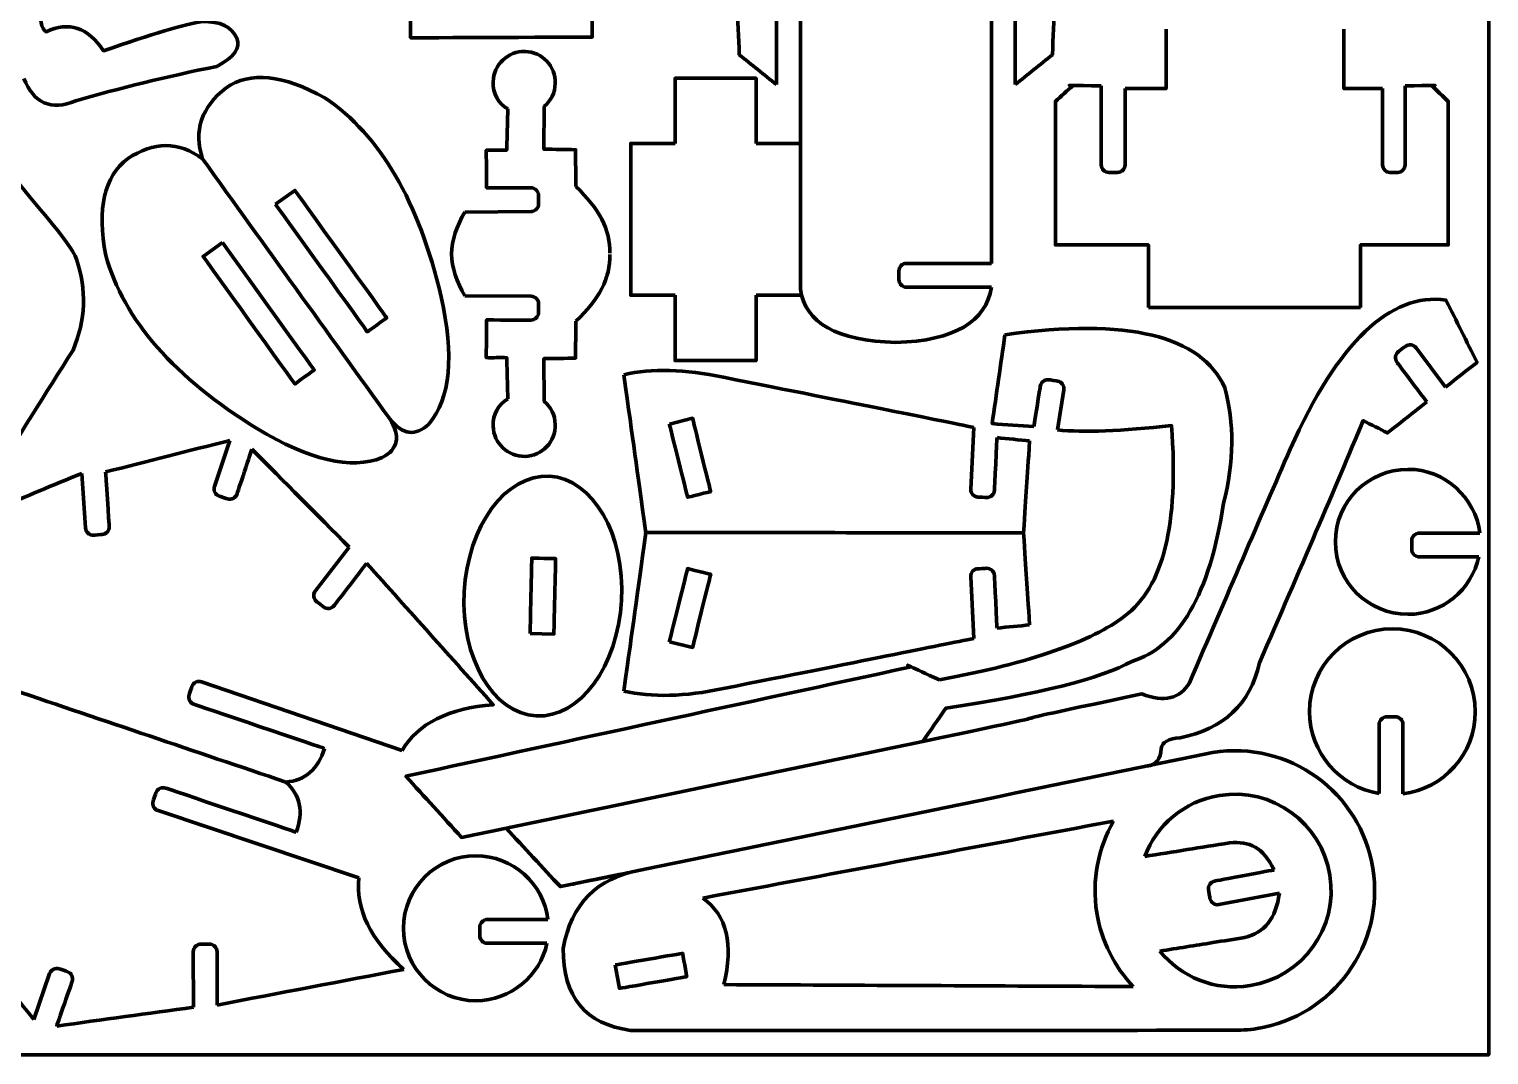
# Model space of a CAD drawing. Header units: inches. Extents: x -305 to 305, y -229 to 229.
# Drawn here: x -53.1 to 304.8, y -228.6 to 23 of the extents above; entities that cross this region are included whole.
import ezdxf

# ---------------------------------------------------------------- set-up
doc = ezdxf.new("R2010")
doc.units = ezdxf.units.IN
doc.header["$MEASUREMENT"] = 0
doc.layers.add('Layer 1', color=1, linetype='Continuous')

msp = doc.modelspace()

# ---------------------------------------------------------------- linework, layer by layer
at = {"lineweight": 70}
msp.add_lwpolyline([(-304.8, -228.6), (304.8, -228.6), (304.8, 228.6), (-304.8, 228.6), (-304.8, -228.6)], close=True, dxfattribs=at)
at = {"layer": 'Layer 1', "lineweight": 70}
for points, knots in [([(-54.4283, 10.9041), (-51.9706, 4.7562), (-47.7301, 2.9134), (-41.7071, 5.376), (-41.7071, 5.376), (-31.0396, 8.4785), (-19.5083, 11.2992), (-7.1132, 13.8382), (-7.1132, 13.8382), (-2.8477, 16.0534), (-1.2011, 18.3653), (-2.1736, 20.7741), (-2.1736, 20.7741), (-3.4441, 23.5685), (-6.2664, 24.9217), (-10.6406, 24.8336), (-10.6406, 24.8336), (-14.9109, 24.1797), (-22.9918, 21.7934), (-34.8833, 17.6747), (-34.8833, 17.6747), (-38.6667, 23.4344), (-43.3551, 24.9815), (-48.9486, 22.3159), (-48.9486, 22.3159), (-50.1704, 23.0479), (-50.584, 25.3736), (-50.1893, 29.2929), (-50.1893, 29.2929), (-49.0076, 42.6744), (-49.6457, 50.7531), (-52.1033, 53.5289), (-52.1033, 53.5289), (-57.1246, 59.5842), (-64.0026, 62.7108), (-72.7372, 62.9088), (-72.7372, 62.9088), (-72.9616, 66.9759), (-73.1859, 71.0429), (-73.4102, 75.11), (-73.4102, 75.11), (-80.5813, 75.3753), (-87.7524, 75.6402), (-94.9235, 75.9053), (-94.9235, 75.9053), (-96.1, 73.6384), (-97.038, 71.8306), (-98.2146, 69.5639)], [0, 0, 0, 0, 0.08333333, 0.08333333, 0.08333333, 0.08333334, 0.16666667, 0.16666667, 0.16666667, 0.16666668, 0.25, 0.25, 0.25, 0.25000001, 0.33333333, 0.33333333, 0.33333333, 0.33333334, 0.41666667, 0.41666667, 0.41666667, 0.41666668, 0.5, 0.5, 0.5, 0.50000001, 0.58333333, 0.58333333, 0.58333333, 0.58333334, 0.66666667, 0.66666667, 0.66666667, 0.66666668, 0.75, 0.75, 0.75, 0.75000001, 0.83333333, 0.83333333, 0.83333333, 0.83333334, 0.91666667, 0.91666667, 0.91666667, 0.91666668, 1, 1, 1, 1]), ([(-82.8454, -120.2656), (-69.4342, -98.8865), (-55.771, -77.1099), (-42.3599, -55.7305), (-42.3599, -55.7305), (-39.2516, -48.4247), (-38.9739, -40.9951), (-41.5264, -33.4415), (-41.5264, -33.4415), (-41.9933, -31.6153), (-45.759, -26.6029), (-52.8233, -18.404), (-52.8233, -18.404), (-67.5327, -0.2863), (-82.2422, 17.8312), (-96.952, 35.9488), (-96.952, 35.9488), (-98.577, 47.9957), (-100.2021, 60.0426), (-101.8271, 72.0897), (-101.8271, 72.0897), (-118.4237, 69.1201), (-135.02, 66.1504), (-151.6165, 63.181)], [0, 0, 0, 0, 0.16666667, 0.16666667, 0.16666667, 0.16666668, 0.33333333, 0.33333333, 0.33333333, 0.33333334, 0.5, 0.5, 0.5, 0.50000001, 0.66666667, 0.66666667, 0.66666667, 0.66666668, 0.83333333, 0.83333333, 0.83333333, 0.83333334, 1, 1, 1, 1]), ([(130.1534, 9.3636), (127.1108, 11.8114), (124.0684, 14.2592), (121.026, 16.707), (121.026, 16.707), (120.6516, 25.131), (120.2772, 33.555), (119.903, 41.979), (119.903, 41.979), (131.6946, 45.3486), (144.8628, 46.971), (159.4078, 46.8462)], [0, 0, 0, 0, 0.33333333, 0.33333333, 0.33333333, 0.33333334, 0.66666667, 0.66666667, 0.66666667, 0.66666668, 1, 1, 1, 1]), ([(188.6622, 9.3636), (191.7048, 11.8114), (194.7472, 14.2592), (197.7896, 16.707), (197.7896, 16.707), (198.164, 25.131), (198.5384, 33.555), (198.9126, 41.979), (198.9126, 41.979), (187.121, 45.3486), (173.9528, 46.971), (159.4078, 46.8462)], [0, 0, 0, 0, 0.33333333, 0.33333333, 0.33333333, 0.33333334, 0.66666667, 0.66666667, 0.66666667, 0.66666668, 1, 1, 1, 1]), ([(130.1534, 9.3636), (130.1534, 9.3636), (130.1534, 27.6634), (130.1534, 27.6634), (130.1534, 27.6634), (130.1534, 28.6914), (130.9922, 29.5342), (132.0178, 29.5342), (132.0178, 29.5342), (132.0178, 29.5342), (134.131, 29.5342), (134.131, 29.5342), (134.131, 29.5342), (135.1562, 29.5342), (135.9954, 28.6924), (135.9954, 27.6634), (135.9954, 27.6634), (135.9954, 27.6634), (135.9954, 3.7202), (135.9954, 3.7202)], [0, 0, 0, 0, 0.2, 0.2, 0.2, 0.20000001, 0.4, 0.4, 0.4, 0.40000001, 0.6, 0.6, 0.6, 0.60000001, 0.8, 0.8, 0.8, 0.80000001, 1, 1, 1, 1]), ([(188.6622, 9.3636), (188.6622, 9.3636), (188.6622, 27.6634), (188.6622, 27.6634), (188.6622, 27.6634), (188.6622, 28.6914), (187.8234, 29.5342), (186.7978, 29.5342), (186.7978, 29.5342), (186.7978, 29.5342), (184.6846, 29.5342), (184.6846, 29.5342), (184.6846, 29.5342), (183.6594, 29.5342), (182.8202, 28.6924), (182.8202, 27.6634), (182.8202, 27.6634), (182.8202, 27.6634), (182.8202, 3.7202), (182.8202, 3.7202)], [0, 0, 0, 0, 0.2, 0.2, 0.2, 0.20000001, 0.4, 0.4, 0.4, 0.40000001, 0.6, 0.6, 0.6, 0.60000001, 0.8, 0.8, 0.8, 0.80000001, 1, 1, 1, 1]), ([(84.948, 27.038), (84.948, 27.038), (84.9706, 21.0208), (84.9706, 21.0208), (84.9706, 21.0208), (84.9706, 21.0208), (40.4173, 20.8535), (40.4173, 20.8535), (40.4173, 20.8535), (40.4173, 20.8535), (40.3944, 26.8917), (40.3944, 26.8917)], [0, 0, 0, 0, 0.33333333, 0.33333333, 0.33333333, 0.33333334, 0.66666667, 0.66666667, 0.66666667, 0.66666668, 1, 1, 1, 1]), ([(215.5994, 8.411), (225.6568, 8.411), (225.6568, 8.411), (225.6568, 8.411), (225.6568, 8.411), (225.6568, 13.2618), (225.6568, 18.1126), (225.6568, 22.9634)], [0, 0, 0, 0, 0.5, 0.5, 0.5, 0.50000001, 1, 1, 1, 1]), ([(278.7594, 8.4118), (269.2842, 8.4118), (269.285, 8.4118), (269.2842, 8.4118), (269.2842, 8.4118), (269.2842, 13.2624), (269.2842, 18.1128), (269.2842, 22.9634)], [0, 0, 0, 0, 0.5, 0.5, 0.5, 0.50000001, 1, 1, 1, 1]), ([(73.1124, 3.9862), (74.7612, 5.3408), (75.8356, 7.3764), (75.8958, 9.677), (75.8958, 9.677), (76.006, 13.8834), (72.6844, 17.3836), (68.4782, 17.4938), (68.4782, 17.4938), (64.2718, 17.604), (60.7712, 14.2824), (60.661, 10.076), (60.661, 10.076), (60.5854, 7.1842), (61.9382, 4.7418), (64.2784, 3.3896)], [0, 0, 0, 0, 0.25, 0.25, 0.25, 0.25000001, 0.5, 0.5, 0.5, 0.50000001, 0.75, 0.75, 0.75, 0.75000001, 1, 1, 1, 1]), ([(35.3119, -72.6473), (20.0068, -51.3795), (4.702, -30.112), (-10.6032, -8.844), (-10.6032, -8.844), (-12.8399, -1.9585), (-10.9044, 3.8521), (-4.7973, 8.5865), (-4.7973, 8.5865), (1.1038, 12.6634), (9.1707, 11.8423), (19.403, 6.123), (19.403, 6.123), (33.014, -3.1111), (42.5142, -19.3815), (47.903, -42.688), (47.903, -42.688), (51.1761, -57.1529), (50.1711, -67.5607), (44.8872, -73.9118)], [0, 0, 0, 0, 0.2, 0.2, 0.2, 0.20000001, 0.4, 0.4, 0.4, 0.40000001, 0.6, 0.6, 0.6, 0.60000001, 0.8, 0.8, 0.8, 0.80000001, 1, 1, 1, 1]), ([(105.2564, -5.0526), (105.2564, -5.0526), (105.2564, 10.9478), (105.2564, 10.9478), (105.2564, 10.9478), (105.2564, 10.9478), (125.1506, 10.9478), (125.1506, 10.9478), (125.1506, 10.9478), (125.1506, 10.9478), (125.1506, -5.0526), (125.1506, -5.0526)], [0, 0, 0, 0, 0.33333333, 0.33333333, 0.33333333, 0.33333334, 0.66666667, 0.66666667, 0.66666667, 0.66666668, 1, 1, 1, 1]), ([(209.7574, 9.067), (202.8186, 9.1598), (200.5056, 9.1908), (202.8184, 9.1598), (202.8184, 9.1598), (201.3832, 7.8494), (199.948, 6.539), (198.5128, 5.2286), (198.5128, 5.2286), (198.5128, -6.5026), (198.5128, -18.2338), (198.5128, -29.965), (198.5128, -29.965), (206.1256, -29.965), (213.7384, -29.965), (221.3512, -29.965), (221.3512, -29.965), (221.3512, -35.1442), (221.3512, -40.1362), (221.3512, -45.3154)], [0, 0, 0, 0, 0.2, 0.2, 0.2, 0.20000001, 0.4, 0.4, 0.4, 0.40000001, 0.6, 0.6, 0.6, 0.60000001, 0.8, 0.8, 0.8, 0.80000001, 1, 1, 1, 1]), ([(209.7574, 9.067), (209.7574, 9.067), (209.7574, -10.309), (209.7574, -10.309), (209.7574, -10.309), (209.7574, -11.3382), (210.5962, -12.1798), (211.6218, -12.1798), (211.6218, -12.1798), (211.6218, -12.1798), (213.735, -12.1798), (213.735, -12.1798), (213.735, -12.1798), (214.7606, -12.1798), (215.5994, -11.3372), (215.5994, -10.309), (215.5994, -10.309), (215.5994, -10.309), (215.5994, 8.411), (215.5994, 8.411)], [0, 0, 0, 0, 0.2, 0.2, 0.2, 0.20000001, 0.4, 0.4, 0.4, 0.40000001, 0.6, 0.6, 0.6, 0.60000001, 0.8, 0.8, 0.8, 0.80000001, 1, 1, 1, 1]), ([(284.2632, 9.0678), (290.8002, 9.1606), (292.9794, 9.1916), (290.8004, 9.1606), (290.8004, 9.1606), (292.1526, 7.8504), (293.5048, 6.54), (294.8568, 5.2296), (294.8568, 5.2296), (294.8568, -6.5008), (294.8568, -18.2314), (294.8568, -29.9618), (294.8568, -29.9618), (287.6848, -29.9618), (280.5126, -29.9618), (273.3406, -29.9618), (273.3406, -29.9618), (273.3406, -35.1408), (273.3406, -40.1326), (273.3406, -45.3112)], [0, 0, 0, 0, 0.2, 0.2, 0.2, 0.20000001, 0.4, 0.4, 0.4, 0.40000001, 0.6, 0.6, 0.6, 0.60000001, 0.8, 0.8, 0.8, 0.80000001, 1, 1, 1, 1]), ([(284.2632, 9.0678), (284.2632, 9.0678), (284.2632, -10.307), (284.2632, -10.307), (284.2632, -10.307), (284.2632, -11.3362), (283.473, -12.1778), (282.5068, -12.1778), (282.5068, -12.1778), (282.5068, -12.1778), (280.5158, -12.1778), (280.5158, -12.1778), (280.5158, -12.1778), (279.5496, -12.1778), (278.7594, -11.3352), (278.7594, -10.307), (278.7594, -10.307), (278.7594, -10.307), (278.7594, 8.4118), (278.7594, 8.4118)], [0, 0, 0, 0, 0.2, 0.2, 0.2, 0.20000001, 0.4, 0.4, 0.4, 0.40000001, 0.6, 0.6, 0.6, 0.60000001, 0.8, 0.8, 0.8, 0.80000001, 1, 1, 1, 1]), ([(73.162, 4.0274), (73.162, 4.0274), (73.1114, -6.4692), (73.1114, -6.4692), (73.1114, -6.4692), (75.9056, -6.5362), (78.2694, -6.4914), (80.8718, -6.6198), (80.8718, -6.6198), (80.8906, -9.9912), (80.9032, -12.2886), (80.9224, -15.6592)], [0, 0, 0, 0, 0.33333333, 0.33333333, 0.33333333, 0.33333334, 0.66666667, 0.66666667, 0.66666667, 0.66666668, 1, 1, 1, 1]), ([(-10.6032, -8.844), (-16.4217, -4.5361), (-22.5461, -4.5257), (-28.9752, -8.8127), (-28.9752, -8.8127), (-34.7154, -13.1133), (-36.499, -21.0232), (-34.326, -32.5423), (-34.326, -32.5423), (-29.8934, -48.3815), (-17.4832, -62.5577), (2.9047, -75.0703), (2.9047, -75.0703), (15.5809, -82.7684), (25.7689, -85.1214), (33.4695, -82.1284)], [0, 0, 0, 0, 0.25, 0.25, 0.25, 0.25000001, 0.5, 0.5, 0.5, 0.50000001, 0.75, 0.75, 0.75, 0.75000001, 1, 1, 1, 1]), ([(53.7424, -21.9062), (53.7424, -21.9062), (69.9514, -21.78), (69.9514, -21.78), (69.9514, -21.78), (70.9794, -21.772), (71.8154, -20.9268), (71.8074, -19.9012), (71.8074, -19.9012), (71.8074, -19.9012), (71.7912, -17.788), (71.7912, -17.788), (71.7912, -17.788), (71.7834, -16.7628), (70.935, -15.9372), (69.9058, -15.9382), (69.9058, -15.9382), (69.9058, -15.9382), (59.0316, -15.9488), (59.0316, -15.9488), (59.0316, -15.9488), (59.0316, -15.9488), (58.9802, -6.7416), (58.9802, -6.7416), (58.9802, -6.7416), (60.613, -6.6096), (62.344, -6.8064), (63.9766, -6.6744), (63.9766, -6.6744), (64.013, -6.2118), (63.9976, -6.4054), (64.0342, -5.9424)], [0, 0, 0, 0, 0.125, 0.125, 0.125, 0.12500001, 0.25, 0.25, 0.25, 0.25000001, 0.375, 0.375, 0.375, 0.37500001, 0.5, 0.5, 0.5, 0.50000001, 0.625, 0.625, 0.625, 0.62500001, 0.75, 0.75, 0.75, 0.75000001, 0.875, 0.875, 0.875, 0.87500001, 1, 1, 1, 1]), ([(105.2566, -42.3052), (105.2566, -42.3052), (94.4116, -42.3052), (94.4116, -42.3052), (94.4116, -42.3052), (94.4116, -42.3052), (94.4116, -5.0524), (94.4116, -5.0524), (94.4116, -5.0524), (94.4116, -5.0524), (105.2566, -5.0526), (105.2566, -5.0526)], [0, 0, 0, 0, 0.33333333, 0.33333333, 0.33333333, 0.33333334, 0.66666667, 0.66666667, 0.66666667, 0.66666668, 1, 1, 1, 1]), ([(7.3134, -19.993), (7.3134, -19.993), (12.0552, -16.5806), (12.0552, -16.5806), (12.0552, -16.5806), (12.0552, -16.5806), (34.5559, -47.8475), (34.5559, -47.8475), (34.5559, -47.8475), (34.5559, -47.8475), (29.8141, -51.2598), (29.8141, -51.2598), (29.8141, -51.2598), (29.8141, -51.2598), (7.3134, -19.993), (7.3134, -19.993)], [0, 0, 0, 0, 0.25, 0.25, 0.25, 0.25000001, 0.5, 0.5, 0.5, 0.50000001, 0.75, 0.75, 0.75, 0.75000001, 1, 1, 1, 1]), ([(-5.7225, -29.374), (-5.7225, -29.374), (-10.4643, -32.7864), (-10.4643, -32.7864), (-10.4643, -32.7864), (-10.4643, -32.7864), (12.0364, -64.0532), (12.0364, -64.0532), (12.0364, -64.0532), (12.0364, -64.0532), (16.7783, -60.6409), (16.7783, -60.6409), (16.7783, -60.6409), (16.7783, -60.6409), (-5.7225, -29.374), (-5.7225, -29.374)], [0, 0, 0, 0, 0.25, 0.25, 0.25, 0.25000001, 0.5, 0.5, 0.5, 0.50000001, 0.75, 0.75, 0.75, 0.75000001, 1, 1, 1, 1]), ([(182.8202, -40.3148), (182.8202, -40.3148), (162.0216, -40.3148), (162.0216, -40.3148), (162.0216, -40.3148), (160.9936, -40.3148), (160.1508, -39.476), (160.1508, -38.4504), (160.1508, -38.4504), (160.1508, -38.4504), (160.1508, -36.3372), (160.1508, -36.3372), (160.1508, -36.3372), (160.1508, -35.312), (160.993, -34.4728), (162.0216, -34.4728), (162.0216, -34.4728), (162.0216, -34.4728), (182.8202, -34.4728), (182.8202, -34.4728)], [0, 0, 0, 0, 0.2, 0.2, 0.2, 0.20000001, 0.4, 0.4, 0.4, 0.40000001, 0.6, 0.6, 0.6, 0.60000001, 0.8, 0.8, 0.8, 0.80000001, 1, 1, 1, 1]), ([(53.7424, -42.4066), (53.7424, -42.4066), (69.9514, -42.5328), (69.9514, -42.5328), (69.9514, -42.5328), (70.9794, -42.5408), (71.8154, -43.386), (71.8074, -44.4116), (71.8074, -44.4116), (71.8074, -44.4116), (71.7912, -46.5248), (71.7912, -46.5248), (71.7912, -46.5248), (71.7834, -47.55), (70.935, -48.3756), (69.9058, -48.3746), (69.9058, -48.3746), (69.9058, -48.3746), (59.0316, -48.364), (59.0316, -48.364), (59.0316, -48.364), (59.0316, -48.364), (58.9802, -57.5712), (58.9802, -57.5712), (58.9802, -57.5712), (60.613, -57.7032), (62.344, -57.5064), (63.9766, -57.6384), (63.9766, -57.6384), (64.013, -58.101), (63.9976, -57.9074), (64.0342, -58.3704)], [0, 0, 0, 0, 0.125, 0.125, 0.125, 0.12500001, 0.25, 0.25, 0.25, 0.25000001, 0.375, 0.375, 0.375, 0.37500001, 0.5, 0.5, 0.5, 0.50000001, 0.625, 0.625, 0.625, 0.62500001, 0.75, 0.75, 0.75, 0.75000001, 0.875, 0.875, 0.875, 0.87500001, 1, 1, 1, 1]), ([(125.1506, -42.3052), (125.1506, -42.3052), (125.1506, -58.3052), (125.1506, -58.3052), (125.1506, -58.3052), (125.1506, -58.3052), (105.2564, -58.3052), (105.2564, -58.3052), (105.2564, -58.3052), (105.2564, -58.3052), (105.2566, -42.3052), (105.2566, -42.3052)], [0, 0, 0, 0, 0.33333333, 0.33333333, 0.33333333, 0.33333334, 0.66666667, 0.66666667, 0.66666667, 0.66666668, 1, 1, 1, 1]), ([(294.1783, -64.8486), (296.7511, -62.8194), (299.3318, -60.783), (301.9048, -58.7536), (301.9048, -58.7536), (299.3702, -53.6574), (296.8357, -48.5611), (294.3011, -43.4646), (294.3011, -43.4646), (280.5744, -41.5998), (267.8457, -53.7858), (256.1149, -80.0227), (256.1149, -80.0227), (248.8098, -96.7972), (240.5697, -115.9193), (231.3945, -137.389), (231.3945, -137.389), (229.11, -141.2757), (225.2165, -142.173), (219.7138, -140.0809), (219.7138, -140.0809), (167.7538, -151.0571), (217.9645, -140.7918), (166.0043, -151.768)], [0, 0, 0, 0, 0.16666667, 0.16666667, 0.16666667, 0.16666668, 0.33333333, 0.33333333, 0.33333333, 0.33333334, 0.5, 0.5, 0.5, 0.50000001, 0.66666667, 0.66666667, 0.66666667, 0.66666668, 0.83333333, 0.83333333, 0.83333333, 0.83333334, 1, 1, 1, 1]), ([(73.162, -68.3402), (73.162, -68.3402), (73.1114, -57.8436), (73.1114, -57.8436), (73.1114, -57.8436), (75.9056, -57.7766), (78.2694, -57.8214), (80.8718, -57.693), (80.8718, -57.693), (80.8906, -54.3216), (80.9032, -52.0242), (80.9224, -48.6536)], [0, 0, 0, 0, 0.33333333, 0.33333333, 0.33333333, 0.33333334, 0.66666667, 0.66666667, 0.66666667, 0.66666668, 1, 1, 1, 1]), ([(186.1528, -51.9884), (216.3033, -47.8063), (234.271, -52.1402), (240.0566, -64.9899), (240.0566, -64.9899), (242.473, -73.6716), (242.3672, -83.1066), (239.7389, -93.295), (239.7389, -93.295), (236.3871, -115.5848), (228.8945, -128.5163), (217.2611, -132.0893), (217.2611, -132.0893), (209.6401, -136.3317), (194.4328, -140.1663), (171.6391, -143.593), (171.6391, -143.593), (169.7609, -146.318), (167.8827, -149.043), (166.0043, -151.768)], [0, 0, 0, 0, 0.2, 0.2, 0.2, 0.20000001, 0.4, 0.4, 0.4, 0.40000001, 0.6, 0.6, 0.6, 0.60000001, 0.8, 0.8, 0.8, 0.80000001, 1, 1, 1, 1]), ([(186.1528, -51.9884), (185.1093, -59.2555), (184.0658, -66.5223), (183.0223, -73.7894), (183.0223, -73.7894), (186.4254, -74.0359), (189.8285, -74.2823), (193.2318, -74.5287)], [0, 0, 0, 0, 0.5, 0.5, 0.5, 0.50000001, 1, 1, 1, 1]), ([(294.1785, -64.8485), (294.1785, -64.8485), (286.9585, -55.2196), (286.9585, -55.2196), (286.9585, -55.2196), (286.3412, -54.3961), (285.1652, -54.2258), (284.3446, -54.8411), (284.3446, -54.8411), (284.3446, -54.8411), (282.6538, -56.1088), (282.6538, -56.1088), (282.6538, -56.1088), (281.8332, -56.7242), (281.6677, -57.9014), (282.2844, -58.724), (282.2844, -58.724), (282.2844, -58.724), (289.5901, -68.4677), (289.5901, -68.4677)], [0, 0, 0, 0, 0.2, 0.2, 0.2, 0.20000001, 0.4, 0.4, 0.4, 0.40000001, 0.6, 0.6, 0.6, 0.60000001, 0.8, 0.8, 0.8, 0.80000001, 1, 1, 1, 1]), ([(178.5, -74.7036), (170.5056, -73.061), (150.0454, -68.959), (117.119, -62.3974), (117.119, -62.3974), (107.6642, -60.4006), (99.5274, -60.2), (92.7082, -61.7946)], [0, 0, 0, 0, 0.5, 0.5, 0.5, 0.50000001, 1, 1, 1, 1]), ([(199.0177, -75.3411), (199.0177, -75.3411), (200.594, -65.5021), (200.594, -65.5021), (200.594, -65.5021), (200.7567, -64.4858), (200.0615, -63.5222), (199.049, -63.36), (199.049, -63.36), (199.049, -63.36), (196.9623, -63.0257), (196.9623, -63.0257), (196.9623, -63.0257), (195.9496, -62.8635), (194.9881, -63.5627), (194.8255, -64.5782), (194.8255, -64.5782), (194.8255, -64.5782), (193.2318, -74.5287), (193.2318, -74.5287)], [0, 0, 0, 0, 0.2, 0.2, 0.2, 0.20000001, 0.4, 0.4, 0.4, 0.40000001, 0.6, 0.6, 0.6, 0.60000001, 0.8, 0.8, 0.8, 0.80000001, 1, 1, 1, 1]), ([(73.1124, -68.299), (74.7612, -69.6536), (75.8356, -71.6892), (75.8958, -73.9898), (75.8958, -73.9898), (76.006, -78.1962), (72.6844, -81.6964), (68.4782, -81.8066), (68.4782, -81.8066), (64.2718, -81.9168), (60.7712, -78.5952), (60.661, -74.3888), (60.661, -74.3888), (60.5854, -71.497), (61.9382, -69.0546), (64.2784, -67.7024)], [0, 0, 0, 0, 0.25, 0.25, 0.25, 0.25000001, 0.5, 0.5, 0.5, 0.50000001, 0.75, 0.75, 0.75, 0.75000001, 1, 1, 1, 1]), ([(220.9244, -157.7791), (223.2256, -157.5148), (224.4035, -156.0733), (224.4581, -153.4545), (224.4581, -153.4545), (224.7306, -151.9376), (226.2744, -151.0598), (229.0895, -150.8211), (229.0895, -150.8211), (239.802, -148.7024), (246.2889, -142.5852), (248.55, -132.4695), (248.55, -132.4695), (258.5607, -109.4351), (267.047, -89.6282), (274.009, -73.0488), (274.009, -73.0488), (275.9894, -74.0565), (277.9697, -75.0644), (279.9501, -76.072), (279.9501, -76.072), (284.6955, -72.3285), (284.8447, -72.2107), (289.5901, -68.4677)], [0, 0, 0, 0, 0.16666667, 0.16666667, 0.16666667, 0.16666668, 0.33333333, 0.33333333, 0.33333333, 0.33333334, 0.5, 0.5, 0.5, 0.50000001, 0.66666667, 0.66666667, 0.66666667, 0.66666668, 0.83333333, 0.83333333, 0.83333333, 0.83333334, 1, 1, 1, 1]), ([(103.886, -73.8906), (103.886, -73.8906), (109.5558, -72.4838), (109.5558, -72.4838), (109.5558, -72.4838), (109.5558, -72.4838), (114.009, -90.4304), (114.009, -90.4304), (114.009, -90.4304), (114.009, -90.4304), (108.339, -91.8374), (108.339, -91.8374), (108.339, -91.8374), (108.339, -91.8374), (103.886, -73.8906), (103.886, -73.8906)], [0, 0, 0, 0, 0.25, 0.25, 0.25, 0.25000001, 0.5, 0.5, 0.5, 0.50000001, 0.75, 0.75, 0.75, 0.75000001, 1, 1, 1, 1]), ([(199.0177, -75.3409), (205.4615, -75.9666), (214.7905, -75.6029), (227.0037, -74.2504), (227.0037, -74.2504), (228.8116, -98.5094), (224.9601, -114.0919), (215.4491, -120.9981), (215.4491, -120.9981), (207.6405, -127.1859), (192.5158, -132.4035), (170.0751, -136.651)], [0, 0, 0, 0, 0.33333333, 0.33333333, 0.33333333, 0.33333334, 0.66666667, 0.66666667, 0.66666667, 0.66666668, 1, 1, 1, 1]), ([(178.5, -74.7036), (178.5, -74.7036), (177.7502, -89.8224), (177.7502, -89.8224), (177.7502, -89.8224), (177.6994, -90.8506), (178.4954, -91.7326), (179.5198, -91.7834), (179.5198, -91.7834), (179.5198, -91.7834), (181.6304, -91.888), (181.6304, -91.888), (181.6304, -91.888), (182.6548, -91.9386), (183.5342, -91.1388), (183.5852, -90.1118), (183.5852, -90.1118), (183.5852, -90.1118), (184.2244, -77.2248), (184.2244, -77.2248)], [0, 0, 0, 0, 0.2, 0.2, 0.2, 0.20000001, 0.4, 0.4, 0.4, 0.40000001, 0.6, 0.6, 0.6, 0.60000001, 0.8, 0.8, 0.8, 0.80000001, 1, 1, 1, 1]), ([(-3.9154, -77.906), (-3.9154, -77.906), (-7.6915, -89.2012), (-7.6915, -89.2012), (-7.6915, -89.2012), (-8.0176, -90.1773), (-7.4818, -91.2406), (-6.5079, -91.5622), (-6.5079, -91.5622), (-6.5079, -91.5622), (-4.5013, -92.2251), (-4.5013, -92.2251), (-4.5013, -92.2251), (-3.5274, -92.5467), (-2.4666, -92.0096), (-2.1443, -91.0334), (-2.1443, -91.0334), (-2.1443, -91.0334), (1.4892, -80.0324), (1.4892, -80.0324)], [0, 0, 0, 0, 0.2, 0.2, 0.2, 0.20000001, 0.4, 0.4, 0.4, 0.40000001, 0.6, 0.6, 0.6, 0.60000001, 0.8, 0.8, 0.8, 0.80000001, 1, 1, 1, 1]), ([(-40.1557, -85.9798), (-40.1557, -85.9798), (-39.3077, -99.3822), (-39.3077, -99.3822), (-39.3077, -99.3822), (-39.2427, -100.4093), (-38.3459, -101.1929), (-37.3226, -101.1245), (-37.3226, -101.1245), (-37.3226, -101.1245), (-35.2141, -100.9833), (-35.2141, -100.9833), (-35.2141, -100.9833), (-34.1908, -100.9149), (-33.4102, -100.018), (-33.4788, -98.9923), (-33.4788, -98.9923), (-33.4788, -98.9923), (-34.3721, -85.6371), (-34.3721, -85.6371)], [0, 0, 0, 0, 0.2, 0.2, 0.2, 0.20000001, 0.4, 0.4, 0.4, 0.40000001, 0.6, 0.6, 0.6, 0.60000001, 0.8, 0.8, 0.8, 0.80000001, 1, 1, 1, 1]), ([(302.3528, -106.4786), (300.6128, -114.4714), (293.4764, -120.5564), (284.9628, -120.5564), (284.9628, -120.5564), (275.1446, -120.5564), (267.1824, -112.5946), (267.1824, -102.7764), (267.1824, -102.7764), (267.1824, -92.9582), (275.1446, -84.9964), (284.9628, -84.9964), (284.9628, -84.9964), (294.0134, -84.9964), (301.503, -91.8876), (302.6152, -100.6364)], [0, 0, 0, 0, 0.25, 0.25, 0.25, 0.25000001, 0.5, 0.5, 0.5, 0.50000001, 0.75, 0.75, 0.75, 0.75000001, 1, 1, 1, 1]), ([(53.5687, -115.0263), (52.6837, -131.253), (60.5989, -144.883), (71.2443, -145.4636), (71.2443, -145.4636), (81.8899, -146.0442), (91.2406, -133.356), (92.1257, -117.1295), (92.1257, -117.1295), (93.0108, -100.9031), (85.0956, -87.2728), (74.4501, -86.6922), (74.4501, -86.6922), (63.8048, -86.1116), (54.4538, -98.7998), (53.5687, -115.0263)], [0, 0, 0, 0, 0.25, 0.25, 0.25, 0.25000001, 0.5, 0.5, 0.5, 0.50000001, 0.75, 0.75, 0.75, 0.75000001, 1, 1, 1, 1]), ([(19.3125, -153.4592), (17.7268, -158.5729), (14.5624, -161.3185), (9.8199, -161.6961), (9.8199, -161.6961), (-12.465, -154.1596), (-34.7499, -146.6236), (-57.0351, -139.0873), (-57.0351, -139.0873), (-62.2277, -130.6784), (-67.4202, -122.269), (-72.6128, -113.8601), (-72.6128, -113.8601), (-73.6414, -111.9996), (-73.4244, -109.9839), (-71.9618, -107.8128), (-71.9618, -107.8128), (-69.8191, -103.889), (-67.6762, -99.9653), (-65.5332, -96.0414)], [0, 0, 0, 0, 0.2, 0.2, 0.2, 0.20000001, 0.4, 0.4, 0.4, 0.40000001, 0.6, 0.6, 0.6, 0.60000001, 0.8, 0.8, 0.8, 0.80000001, 1, 1, 1, 1]), ([(98.1292, -100.476), (128.9924, -100.5112), (159.8554, -100.5464), (190.7182, -100.5816), (190.7182, -100.5816), (191.3908, -110.7542), (191.5378, -112.9764), (192.2102, -123.1492)], [0, 0, 0, 0, 0.5, 0.5, 0.5, 0.50000001, 1, 1, 1, 1]), ([(302.3528, -106.4786), (302.3528, -106.4786), (287.763, -106.4786), (287.763, -106.4786), (287.763, -106.4786), (286.7338, -106.4786), (285.8922, -105.6398), (285.8922, -104.6142), (285.8922, -104.6142), (285.8922, -104.6142), (285.8922, -102.501), (285.8922, -102.501), (285.8922, -102.501), (285.8922, -101.4754), (286.7348, -100.6366), (287.763, -100.6366), (287.763, -100.6366), (287.763, -100.6366), (302.6152, -100.6364), (302.6152, -100.6364)], [0, 0, 0, 0, 0.2, 0.2, 0.2, 0.20000001, 0.4, 0.4, 0.4, 0.40000001, 0.6, 0.6, 0.6, 0.60000001, 0.8, 0.8, 0.8, 0.80000001, 1, 1, 1, 1]), ([(25.3627, -104.0842), (25.3627, -104.0842), (17.0576, -114.8422), (17.0576, -114.8422), (17.0576, -114.8422), (16.4287, -115.6569), (16.5856, -116.8373), (17.3997, -117.461), (17.3997, -117.461), (17.3997, -117.461), (19.0771, -118.7463), (19.0771, -118.7463), (19.0771, -118.7463), (19.8912, -119.3702), (21.0696, -119.2113), (21.6947, -118.3954), (21.6947, -118.3954), (21.6947, -118.3954), (29.6422, -108.0236), (29.6422, -108.0236)], [0, 0, 0, 0, 0.2, 0.2, 0.2, 0.20000001, 0.4, 0.4, 0.4, 0.40000001, 0.6, 0.6, 0.6, 0.60000001, 0.8, 0.8, 0.8, 0.80000001, 1, 1, 1, 1]), ([(69.719, -125.2554), (69.719, -125.2554), (75.5593, -125.3869), (75.5593, -125.3869), (75.5593, -125.3869), (75.5593, -125.3869), (75.9757, -106.9008), (75.9757, -106.9008), (75.9757, -106.9008), (75.9757, -106.9008), (70.1353, -106.7691), (70.1353, -106.7691), (70.1353, -106.7691), (70.1353, -106.7691), (69.719, -125.2554), (69.719, -125.2554)], [0, 0, 0, 0, 0.25, 0.25, 0.25, 0.25000001, 0.5, 0.5, 0.5, 0.50000001, 0.75, 0.75, 0.75, 0.75000001, 1, 1, 1, 1]), ([(29.6422, -108.0236), (39.9929, -119.5947), (50.3437, -131.1658), (60.6947, -142.7372), (60.6947, -142.7372), (49.7403, -143.5865), (42.2838, -147.314), (38.3255, -153.9195)], [0, 0, 0, 0, 0.5, 0.5, 0.5, 0.50000001, 1, 1, 1, 1]), ([(103.886, -127.2726), (103.886, -127.2726), (109.5558, -128.6794), (109.5558, -128.6794), (109.5558, -128.6794), (109.5558, -128.6794), (114.009, -110.7328), (114.009, -110.7328), (114.009, -110.7328), (114.009, -110.7328), (108.339, -109.3258), (108.339, -109.3258), (108.339, -109.3258), (108.339, -109.3258), (103.886, -127.2726), (103.886, -127.2726)], [0, 0, 0, 0, 0.25, 0.25, 0.25, 0.25000001, 0.5, 0.5, 0.5, 0.50000001, 0.75, 0.75, 0.75, 0.75000001, 1, 1, 1, 1]), ([(178.5, -126.4596), (178.5, -126.4596), (177.7502, -111.3408), (177.7502, -111.3408), (177.7502, -111.3408), (177.6994, -110.3126), (178.4954, -109.4306), (179.5198, -109.3798), (179.5198, -109.3798), (179.5198, -109.3798), (181.6304, -109.2752), (181.6304, -109.2752), (181.6304, -109.2752), (182.6548, -109.2246), (183.5342, -110.0244), (183.5852, -111.0514), (183.5852, -111.0514), (183.5852, -111.0514), (184.2244, -123.9384), (184.2244, -123.9384)], [0, 0, 0, 0, 0.2, 0.2, 0.2, 0.20000001, 0.4, 0.4, 0.4, 0.40000001, 0.6, 0.6, 0.6, 0.60000001, 0.8, 0.8, 0.8, 0.80000001, 1, 1, 1, 1]), ([(277.9176, -164.5032), (268.2888, -162.9078), (260.8328, -154.5206), (260.8328, -144.4396), (260.8328, -144.4396), (260.8328, -133.2188), (269.9326, -124.1196), (281.1532, -124.1196), (281.1532, -124.1196), (292.3736, -124.1196), (301.4728, -133.2188), (301.4728, -144.4396), (301.4728, -144.4396), (301.4728, -154.7836), (293.7576, -163.3234), (283.7594, -164.5944)], [0, 0, 0, 0, 0.25, 0.25, 0.25, 0.25000001, 0.5, 0.5, 0.5, 0.50000001, 0.75, 0.75, 0.75, 0.75000001, 1, 1, 1, 1]), ([(178.5, -126.4596), (170.5056, -128.1022), (150.0454, -132.2042), (117.119, -138.7658), (117.119, -138.7658), (107.6642, -140.7626), (99.5274, -140.9632), (92.7082, -139.3686)], [0, 0, 0, 0, 0.5, 0.5, 0.5, 0.50000001, 1, 1, 1, 1]), ([(170.0751, -136.651), (163.1432, -133.4421), (160.8325, -132.3725), (163.1432, -133.4421), (163.1432, -133.4421), (121.8489, -142.3837), (80.5549, -151.3256), (39.2607, -160.2672), (39.2607, -160.2672), (43.8119, -165.2713), (48.3632, -170.2751), (52.9146, -175.2796), (52.9146, -175.2796), (90.6112, -167.4426), (128.3078, -159.6052), (166.0043, -151.768)], [0, 0, 0, 0, 0.25, 0.25, 0.25, 0.25000001, 0.5, 0.5, 0.5, 0.50000001, 0.75, 0.75, 0.75, 0.75000001, 1, 1, 1, 1]), ([(38.3255, -153.9195), (38.3255, -153.9195), (-10.8255, -137.1002), (-10.8255, -137.1002), (-10.8255, -137.1002), (-11.7993, -136.767), (-12.8665, -137.2954), (-13.195, -138.267), (-13.195, -138.267), (-13.195, -138.267), (-13.872, -140.2688), (-13.872, -140.2688), (-13.872, -140.2688), (-14.2005, -141.2404), (-13.6711, -142.3049), (-12.697, -142.6343), (-12.697, -142.6343), (-12.697, -142.6343), (19.3125, -153.4592), (19.3125, -153.4592)], [0, 0, 0, 0, 0.2, 0.2, 0.2, 0.20000001, 0.4, 0.4, 0.4, 0.40000001, 0.6, 0.6, 0.6, 0.60000001, 0.8, 0.8, 0.8, 0.80000001, 1, 1, 1, 1]), ([(277.9176, -164.5032), (277.9176, -164.5032), (277.9176, -147.5608), (277.9176, -147.5608), (277.9176, -147.5608), (277.9176, -146.5316), (278.7564, -145.69), (279.782, -145.69), (279.782, -145.69), (279.782, -145.69), (281.8952, -145.69), (281.8952, -145.69), (281.8952, -145.69), (282.9208, -145.69), (283.7596, -146.5326), (283.7596, -147.5608), (283.7596, -147.5608), (283.7596, -147.5608), (283.7594, -164.5944), (283.7594, -164.5944)], [0, 0, 0, 0, 0.2, 0.2, 0.2, 0.20000001, 0.4, 0.4, 0.4, 0.40000001, 0.6, 0.6, 0.6, 0.60000001, 0.8, 0.8, 0.8, 0.80000001, 1, 1, 1, 1]), ([(237.0719, -154.4493), (255.7663, -151.4422), (273.3654, -164.1636), (276.3728, -182.858), (276.3728, -182.858), (279.3799, -201.5523), (266.6583, -219.1517), (247.9641, -222.1589), (247.9641, -222.1589), (245.956, -222.4817), (243.6709, -222.6133), (241.71, -222.5905)], [0, 0, 0, 0, 0.33333333, 0.33333333, 0.33333333, 0.33333334, 0.66666667, 0.66666667, 0.66666667, 0.66666668, 1, 1, 1, 1]), ([(241.71, -222.5905), (192.5935, -222.6), (143.4774, -222.6096), (94.3609, -222.6191), (94.3609, -222.6191), (83.2778, -221.0652), (77.7705, -214.3601), (77.8392, -202.5036), (77.8392, -202.5036), (79.8277, -191.5522), (86.1104, -185.1643), (96.6872, -183.3398), (96.6872, -183.3398), (143.4819, -173.7097), (190.2769, -164.0796), (237.0719, -154.4493)], [0, 0, 0, 0, 0.25, 0.25, 0.25, 0.25000001, 0.5, 0.5, 0.5, 0.50000001, 0.75, 0.75, 0.75, 0.75000001, 1, 1, 1, 1]), ([(27.7547, -185.1777), (27.7547, -185.1777), (-21.5163, -168.713), (-21.5163, -168.713), (-21.5163, -168.713), (-22.4924, -168.3867), (-23.0198, -167.3191), (-22.6912, -166.3475), (-22.6912, -166.3475), (-22.6912, -166.3475), (-22.0142, -164.3457), (-22.0142, -164.3457), (-22.0142, -164.3457), (-21.6857, -163.3742), (-20.6188, -162.8495), (-19.6448, -163.1789), (-19.6448, -163.1789), (-19.6448, -163.1789), (12.3648, -174.0038), (12.3648, -174.0038)], [0, 0, 0, 0, 0.2, 0.2, 0.2, 0.20000001, 0.4, 0.4, 0.4, 0.40000001, 0.6, 0.6, 0.6, 0.60000001, 0.8, 0.8, 0.8, 0.80000001, 1, 1, 1, 1]), ([(220.419, -179.951), (223.3183, -172.3035), (230.1136, -166.3738), (238.7663, -164.982), (238.7663, -164.982), (251.6448, -162.9102), (263.7686, -171.6738), (265.8403, -184.5523), (265.8403, -184.5523), (267.9121, -197.4305), (259.1481, -209.5545), (246.2697, -211.6262), (246.2697, -211.6262), (237.6171, -213.0182), (229.3051, -209.5185), (224.1536, -203.1664)], [0, 0, 0, 0, 0.25, 0.25, 0.25, 0.25000001, 0.5, 0.5, 0.5, 0.50000001, 0.75, 0.75, 0.75, 0.75000001, 1, 1, 1, 1]), ([(217.5906, -211.8531), (213.0712, -207.0375), (209.7908, -200.7601), (208.6632, -193.7502), (208.6632, -193.7502), (207.382, -185.7844), (209.0766, -177.8056), (212.752, -171.2819)], [0, 0, 0, 0, 0.5, 0.5, 0.5, 0.50000001, 1, 1, 1, 1]), ([(63.8335, -173.0096), (68.2778, -177.7918), (72.7221, -182.574), (77.1664, -187.3561), (77.1664, -187.3561), (125.0857, -177.4971), (48.7679, -193.1988), (96.6873, -183.3398)], [0, 0, 0, 0, 0.5, 0.5, 0.5, 0.50000001, 1, 1, 1, 1]), ([(220.419, -179.951), (227.3479, -178.8363), (234.2766, -177.7216), (241.2053, -176.6071), (241.2053, -176.6071), (246.1636, -176.1964), (249.3794, -177.5844), (252.1544, -183.2452)], [0, 0, 0, 0, 0.5, 0.5, 0.5, 0.50000001, 1, 1, 1, 1]), ([(73.8468, -201.2524), (72.1068, -209.2452), (64.9704, -215.3302), (56.4568, -215.3302), (56.4568, -215.3302), (46.6386, -215.3302), (38.6764, -207.3684), (38.6764, -197.5502), (38.6764, -197.5502), (38.6764, -187.732), (46.6386, -179.7702), (56.4568, -179.7702), (56.4568, -179.7702), (65.5074, -179.7702), (72.997, -186.6614), (74.1092, -195.4102)], [0, 0, 0, 0, 0.25, 0.25, 0.25, 0.25000001, 0.5, 0.5, 0.5, 0.50000001, 0.75, 0.75, 0.75, 0.75000001, 1, 1, 1, 1]), ([(253.4503, -188.9508), (253.4503, -188.9508), (238.5819, -191.7441), (238.5819, -191.7441), (238.5819, -191.7441), (237.5705, -191.934), (236.5971, -191.2301), (236.4253, -190.2193), (236.4253, -190.2193), (236.4253, -190.2193), (236.0717, -188.1359), (236.0717, -188.1359), (236.0717, -188.1359), (235.9, -187.1249), (236.5938, -186.1745), (237.6038, -185.9846), (237.6038, -185.9846), (237.6038, -185.9846), (252.1544, -183.2454), (252.1544, -183.2454)], [0, 0, 0, 0, 0.2, 0.2, 0.2, 0.20000001, 0.4, 0.4, 0.4, 0.40000001, 0.6, 0.6, 0.6, 0.60000001, 0.8, 0.8, 0.8, 0.80000001, 1, 1, 1, 1]), ([(224.1536, -203.1664), (228.4842, -202.4698), (232.8149, -201.7731), (237.1451, -201.0765), (237.1451, -201.0765), (239.7434, -200.6587), (242.3416, -200.2406), (244.94, -199.8225), (244.94, -199.8225), (249.7768, -198.6577), (252.5905, -195.1962), (253.4503, -188.9508)], [0, 0, 0, 0, 0.33333333, 0.33333333, 0.33333333, 0.33333334, 0.66666667, 0.66666667, 0.66666667, 0.66666668, 1, 1, 1, 1]), ([(73.8468, -201.2524), (73.8468, -201.2524), (59.257, -201.2524), (59.257, -201.2524), (59.257, -201.2524), (58.2278, -201.2524), (57.3862, -200.4136), (57.3862, -199.388), (57.3862, -199.388), (57.3862, -199.388), (57.3862, -197.2748), (57.3862, -197.2748), (57.3862, -197.2748), (57.3862, -196.2492), (58.2288, -195.4104), (59.257, -195.4104), (59.257, -195.4104), (59.257, -195.4104), (74.1092, -195.4102), (74.1092, -195.4102)], [0, 0, 0, 0, 0.2, 0.2, 0.2, 0.20000001, 0.4, 0.4, 0.4, 0.40000001, 0.6, 0.6, 0.6, 0.60000001, 0.8, 0.8, 0.8, 0.80000001, 1, 1, 1, 1]), ([(-12.7946, -216.9165), (-12.7946, -216.9165), (-12.8655, -203.3259), (-12.8655, -203.3259), (-12.8655, -203.3259), (-12.8709, -202.2967), (-12.0298, -201.4538), (-11.0042, -201.4522), (-11.0042, -201.4522), (-11.0042, -201.4522), (-8.8909, -201.4488), (-8.8909, -201.4488), (-8.8909, -201.4488), (-7.8653, -201.4471), (-7.0252, -202.2886), (-7.0236, -203.3165), (-7.0236, -203.3165), (-7.0236, -203.3165), (-7.0025, -216.3831), (-7.0025, -216.3831)], [0, 0, 0, 0, 0.2, 0.2, 0.2, 0.20000001, 0.4, 0.4, 0.4, 0.40000001, 0.6, 0.6, 0.6, 0.60000001, 0.8, 0.8, 0.8, 0.80000001, 1, 1, 1, 1]), ([(90.6162, -206.5665), (90.6162, -206.5665), (91.6171, -212.317), (91.6171, -212.317), (91.6171, -212.317), (91.6171, -212.317), (108.1314, -209.4416), (108.1314, -209.4416), (108.1314, -209.4416), (108.1314, -209.4416), (107.1307, -203.6905), (107.1307, -203.6905), (107.1307, -203.6905), (107.1307, -203.6905), (90.6162, -206.5665), (90.6162, -206.5665)], [0, 0, 0, 0, 0.25, 0.25, 0.25, 0.25000001, 0.5, 0.5, 0.5, 0.50000001, 0.75, 0.75, 0.75, 0.75000001, 1, 1, 1, 1]), ([(-51.9519, -219.9514), (-51.9519, -219.9514), (-48.0974, -208.6827), (-48.0974, -208.6827), (-48.0974, -208.6827), (-47.7641, -207.709), (-46.6929, -207.1891), (-45.7237, -207.5247), (-45.7237, -207.5247), (-45.7237, -207.5247), (-43.7267, -208.2157), (-43.7267, -208.2157), (-43.7267, -208.2157), (-42.7575, -208.5513), (-42.2404, -209.6219), (-42.5768, -210.5934), (-42.5768, -210.5934), (-42.5768, -210.5934), (-46.366, -221.5417), (-46.366, -221.5417)], [0, 0, 0, 0, 0.2, 0.2, 0.2, 0.20000001, 0.4, 0.4, 0.4, 0.40000001, 0.6, 0.6, 0.6, 0.60000001, 0.8, 0.8, 0.8, 0.80000001, 1, 1, 1, 1])]:
    msp.add_open_spline(points, degree=3, knots=knots, dxfattribs=at)
for points in [[(135.9954, -40.7634), (135.9954, 3.72), (135.9954, 18.548), (135.9954, 3.7202)], [(182.8202, -34.4728), (182.8202, 10.0106), (182.8202, 18.548), (182.8202, 3.7202)], [(64.2784, 3.3896), (64.2784, 3.3896), (64.0342, -5.9424), (64.0342, -5.9424)], [(125.1506, -5.0526), (125.1506, -5.0526), (135.9954, -5.0524), (135.9954, -5.0524)], [(89.2642, -32.0086), (89.4098, -26.3282), (86.6292, -20.8782), (80.9224, -15.659)], [(50.431, -32.1564), (50.5764, -28.75), (51.683, -25.2702), (53.7424, -21.9062)], [(50.431, -32.1564), (50.5764, -35.5628), (51.683, -39.0426), (53.7424, -42.4066)], [(89.2642, -32.3042), (89.4098, -37.9846), (86.6292, -43.4346), (80.9224, -48.6538)], [(135.9954, -42.3052), (135.9954, -42.3052), (125.1506, -42.3052), (125.1506, -42.3052)], [(159.4078, -53.8674), (144.9896, -53.493), (137.1854, -49.125), (135.9954, -40.7634)], [(159.4078, -53.8674), (173.826, -53.493), (181.6302, -48.6764), (182.8204, -40.3148)], [(221.3512, -45.3154), (230.2744, -45.3154), (239.1976, -45.3154), (248.1208, -45.3154)], [(273.3406, -45.3114), (264.934, -45.3114), (256.5274, -45.3114), (248.1208, -45.3114)], [(64.2784, -67.7024), (64.2784, -67.7024), (64.0342, -58.3704), (64.0342, -58.3704)], [(98.1292, -100.6872), (95.7704, -83.7636), (95.067, -78.7182), (92.7082, -61.7944)], [(35.3119, -72.6473), (38.0069, -76.8517), (37.3927, -80.0123), (33.4695, -82.1284)], [(35.3119, -72.6473), (38.4426, -76.5382), (41.6345, -76.9597), (44.8872, -73.9118)], [(-34.3721, -85.6371), (-24.22, -83.0604), (-14.0677, -80.4833), (-3.9155, -77.9062)], [(192.2102, -78.0142), (189.7242, -77.7742), (186.7104, -77.4642), (184.2242, -77.2248)], [(190.7182, -100.5816), (191.3908, -90.409), (191.5378, -88.1868), (192.2102, -78.014)], [(1.4891, -80.0326), (9.4468, -88.0496), (17.4048, -96.0669), (25.3627, -104.0842)], [(-59.9301, -94.3657), (-54.0905, -91.709), (-47.4989, -88.9135), (-40.1557, -85.9798)], [(98.1292, -100.476), (95.7704, -117.3996), (95.067, -122.445), (92.7082, -139.3688)], [(192.2102, -123.149), (189.7242, -123.389), (186.7104, -123.699), (184.2242, -123.9384)], [(12.3648, -174.0038), (14.2082, -168.9772), (13.3598, -164.8746), (9.8199, -161.6961)], [(112.1158, -190.1445), (145.6613, -183.857), (179.2065, -177.5694), (212.752, -171.2819)], [(38.7455, -207.6415), (30.555, -200.3179), (26.8914, -192.8298), (27.7547, -185.1777)], [(112.1158, -190.1445), (117.975, -194.4215), (119.6693, -201.5013), (117.1987, -211.3839)], [(-71.4649, -195.3217), (-64.9605, -203.5313), (-58.4562, -211.7412), (-51.9519, -219.9512)], [(-7.0025, -216.3831), (8.2467, -213.4692), (23.496, -210.5555), (38.7455, -207.6415)], [(117.1987, -211.3839), (150.6628, -211.5403), (184.1265, -211.6966), (217.5906, -211.8531)], [(-46.3659, -221.5415), (-35.1757, -219.9999), (-23.9851, -218.4582), (-12.7946, -216.9165)]]:
    msp.add_open_spline(points, degree=3, dxfattribs=at)

doc.saveas('drawing.dxf')
